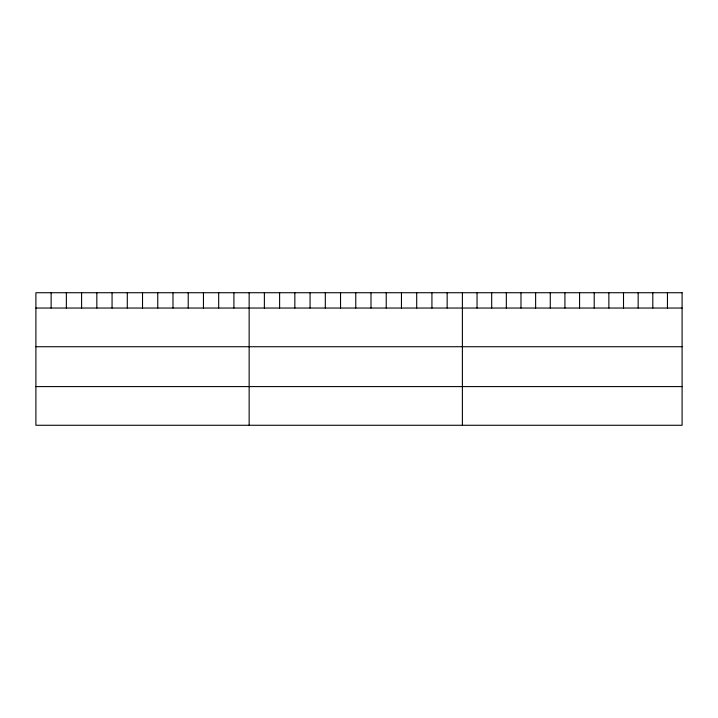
<?xml version="1.0" encoding="UTF-8"?>
<svg xmlns="http://www.w3.org/2000/svg" width="718" height="718" viewBox="0 0 718 718"><rect width="100%" height="100%" fill="white"/><g stroke="black" fill="none" stroke-linecap="round" stroke-linejoin="round"><path stroke-width="1.08" d="M35.9 308.04L682.1 308.04M35.9 346.731L682.1 346.731M35.9 386.589L682.1 386.589M667.453 292.729L667.453 308.04M652.806 292.729L652.806 308.04M638.158 292.729L638.158 308.04M623.511 292.729L623.511 308.04M608.864 292.729L608.864 308.04M594.217 292.729L594.217 308.04M579.57 292.729L579.57 308.04M564.922 292.729L564.922 308.04M550.275 292.729L550.275 308.04M535.628 292.729L535.628 308.04M520.981 292.729L520.981 308.04M506.334 292.729L506.334 308.04M491.686 292.729L491.686 308.04M477.039 292.729L477.039 308.04M462.392 292.729L462.392 425.271M447.161 292.729L447.161 308.04M431.931 292.729L431.931 308.04M416.7 292.729L416.7 308.04M401.461 292.729L401.461 308.04M386.23 292.729L386.23 308.04M371 292.729L371 308.04M355.769 292.729L355.769 308.04M340.538 292.729L340.538 308.04M325.308 292.729L325.308 308.04M310.077 292.729L310.077 308.04M294.838 292.729L294.838 308.04M279.607 292.729L279.607 308.04M264.377 292.729L264.377 308.04M249.146 292.729L249.146 425.271M233.915 292.729L233.915 308.04M218.685 292.729L218.685 308.04M203.454 292.729L203.454 308.04M188.215 292.729L188.215 308.04M172.984 292.729L172.984 308.04M157.754 292.729L157.754 308.04M142.523 292.729L142.523 308.04M127.292 292.729L127.292 308.04M112.062 292.729L112.062 308.04M96.831 292.729L96.831 308.04M81.592 292.729L81.592 308.04M66.361 292.729L66.361 308.04M51.131 292.729L51.131 308.04M682.1 292.729L35.9 292.729L35.9 425.271L682.1 425.271L682.1 292.729"/></g></svg>
